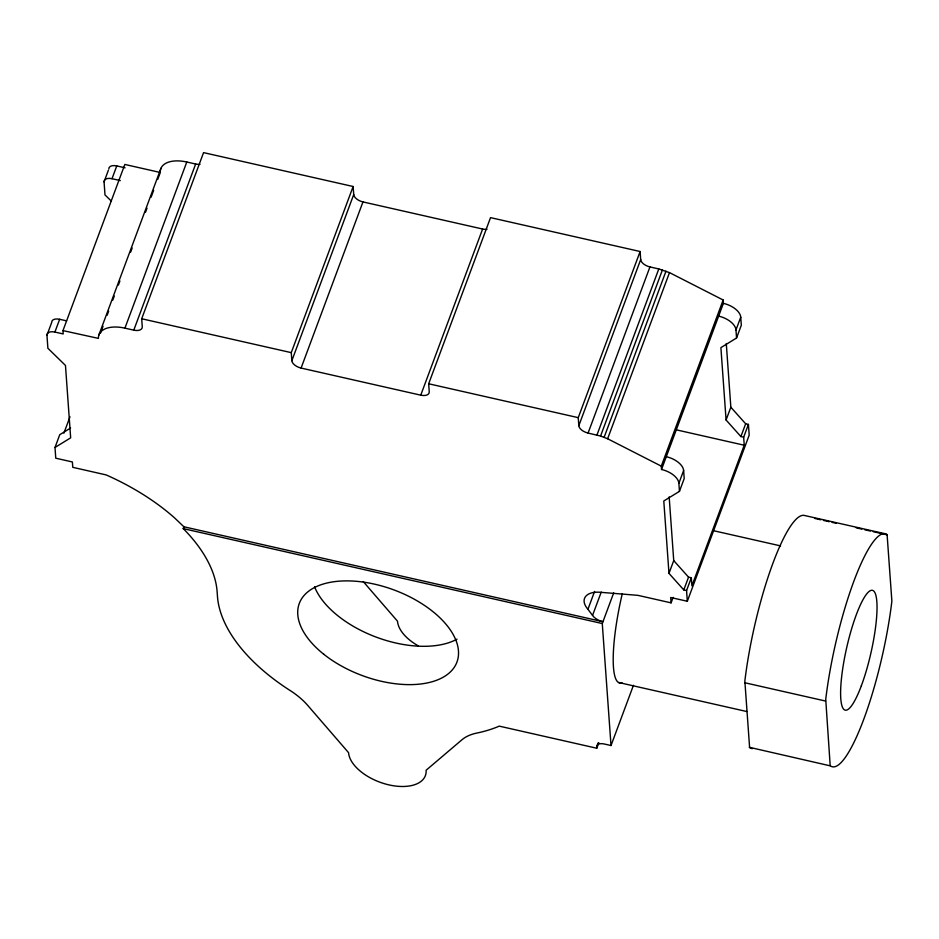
<?xml version="1.0" encoding="UTF-8"?>
<svg xmlns="http://www.w3.org/2000/svg" width="939" height="939" viewBox="0 0 939 939"><rect width="100%" height="100%" fill="white"/><g stroke="black" fill="none" stroke-linecap="round" stroke-linejoin="round"><path stroke-width="1.41" d="M752.503 748.583A119.476 24.121 -77.2 0 1 749.615 747.585L744.85 681.068A119.476 24.121 -77.2 0 1 804.829 515.558L885.712 533.88M830.182 765.614L825.733 699.391A119.476 24.121 -77.2 0 1 853.856 581.229A119.476 24.121 -77.2 0 1 887.097 534.608L891.874 601.124A119.476 24.121 -77.2 0 1 863.751 719.297A119.476 24.121 -77.2 0 1 830.499 765.907L749.299 747.291M594.587 591.417L587.943 609.27L592.544 615.432A11.597 6.303 20.4 0 0 602.955 621.724L183.891 526.779L174.396 517.729A168.198 91.318 20.4 0 0 106.13 474.911L72.773 467.329L72.385 461.965L55.765 458.197L55.002 447.469L70.66 437.832L65.472 365.447L47.889 348.275L46.95 335.211L51.704 322.429A8.697 4.718 20.4 0 1 59.662 319.283L66.587 320.856M111.201 200.981L104.992 194.925L104.065 181.849L108.337 170.346M46.95 335.211A8.697 4.718 20.4 0 1 54.896 332.066L59.662 319.283M104.065 181.849A8.697 4.718 20.4 0 1 112.011 178.703L116.765 165.921L125.075 167.811M54.896 332.066L63.206 333.944L62.972 330.598L124.84 164.454L160.299 172.494L157.74 179.361M55.002 447.469L59.756 434.698L70.601 428.02M98.806 335.188L160.956 168.304M100.473 333.134L103.032 326.279M107.128 315.293L108.654 311.173M112.75 300.187L114.288 296.067M118.373 285.08L119.91 280.961M130.65 252.133L132.176 248.013M145.475 212.308L147.012 208.188M151.097 197.202L153.656 190.335M63.887 433.184L69.991 416.799M62.972 330.598L98.407 338.38A29.003 15.74 20.4 0 1 124.922 328.145L186.791 162.013L195.652 164.02A9.284 5.035 20.4 0 0 200.042 164.302M124.922 328.145L133.784 330.152L195.652 164.02M133.784 330.152A9.284 5.035 20.4 0 0 142.27 326.807L141.695 318.755L203.563 152.623L353.134 186.509L353.721 194.549L291.853 360.693A9.284 5.035 20.4 0 0 301.09 368.065L420.754 395.166A9.284 5.035 20.4 0 0 429.24 391.809L428.665 383.769L490.534 217.625L640.116 251.511L640.691 259.563L578.823 425.696A9.284 5.035 20.4 0 0 588.072 433.067L600.561 436.036L607.627 438.759L661.291 466.143L661.526 469.488A17.395 9.449 20.4 0 1 678.874 483.315L679.449 491.355L663.791 500.992L668.979 573.377L683.792 589.915L686.562 590.549L687.325 601.265L670.704 597.509L671.092 602.861L637.851 595.338L600.138 592.274A23.205 12.594 20.4 0 0 587.943 609.27M598.812 742.749L596.77 748.23L499.219 726.129L496.649 727.22A168.198 91.318 20.4 0 1 478.186 732.784L477.212 732.972A57.995 31.492 20.4 0 0 462.047 739.697L426.118 770.238A40.6 22.043 20.4 0 1 389.028 784.91A40.6 22.043 20.4 0 1 348.569 752.667L307.663 705.342A63.793 34.637 20.4 0 0 289.341 690.012A168.198 91.318 20.4 0 1 217.461 596.371L217.132 591.746A168.198 91.318 20.4 0 0 184.267 529.619L183.211 528.61L183.891 526.779M291.853 360.693L291.266 352.641L353.134 186.509M301.09 368.065L362.959 201.92A9.284 5.035 20.4 0 1 353.721 194.549M420.754 395.166L482.623 229.022A9.284 5.035 20.4 0 0 487.012 229.316M578.823 425.696L578.248 417.655L640.116 251.511M588.072 433.067L649.941 266.934A9.284 5.035 20.4 0 1 640.691 259.563M596.934 435.074L658.802 268.941L669.495 272.615L723.159 299.999L723.394 303.356L661.526 469.488M600.561 436.036L662.429 269.904M604.141 437.269L666.009 271.136M607.627 438.759L669.495 272.615M592.544 615.432L601.23 592.098M596.77 748.23L596.676 746.892A8.122 4.413 20.4 0 1 604.094 743.958L611.019 745.531L602.275 623.543L613.695 592.885M661.291 466.143L723.159 299.999M678.874 483.315L683.627 470.533A17.395 9.449 20.4 0 0 666.291 456.706M669.167 496.895L673.733 560.595L688.545 577.145L691.315 577.767L691.89 585.807L744.24 445.227L743.665 437.187L740.894 436.553L726.082 420.015L720.894 347.63L736.552 337.993L735.976 329.953L740.742 317.171A17.395 9.449 20.4 0 0 723.394 303.356M679.449 491.355L684.202 478.573L683.627 470.533M736.552 337.993L741.317 325.211L740.742 317.171M596.676 746.892L598.202 742.784M668.979 573.377L673.733 560.595M726.082 420.015L730.847 407.233L726.281 343.533M611.019 745.531L633.461 685.282M671.092 602.861L673.134 597.38M683.792 589.915L688.545 577.145M740.894 436.553L745.66 423.782L730.847 407.233M686.562 590.549L691.315 577.767M743.665 437.187L748.418 424.405L745.66 423.782M687.325 601.265L749.193 435.133L748.418 424.405M362.959 201.92L482.623 229.022M649.941 266.934L658.802 268.941M112.011 178.703L120.321 180.593M675.657 429.686L744.24 445.227M141.695 318.755L291.266 352.641M428.665 383.769L578.248 417.655M815.052 518.516L820.733 519.795M823.562 520.441L829.243 521.72M832.083 522.366L836.332 523.328M856.204 527.835L861.885 529.115M864.713 529.76L870.394 531.051M873.235 531.685L887.425 534.901M713.605 530.723L780.555 545.888M183.211 528.61L602.275 623.543M744.674 682.723L825.557 701.046M618.578 682.489L746.787 711.527M363.264 581.593L397.514 621.207A40.6 22.043 20.4 0 0 418.36 645.915M457.011 639.154A84.099 45.659 20.4 0 1 377.032 637.428A84.099 45.659 20.4 0 1 314.553 586.746M621.97 682.665A84.674 17.102 -77.2 0 1 622.228 593.929M108.818 169.067A8.697 4.718 20.4 0 1 116.765 165.921M160.276 171.414A29.003 15.74 20.4 0 1 186.791 162.013M718.64 316.126A17.395 9.449 20.4 0 1 735.976 329.953M323.779 654.26A84.099 45.659 20.4 0 0 456.612 662.922A84.099 45.659 20.4 0 0 353.968 581.124A84.099 45.659 20.4 0 0 323.779 654.26M861.345 685.775A61.481 12.418 -77.2 0 0 873.129 590.596A61.481 12.418 -77.2 0 0 841.931 674.402A61.481 12.418 -77.2 0 0 861.345 685.775"/></g></svg>
